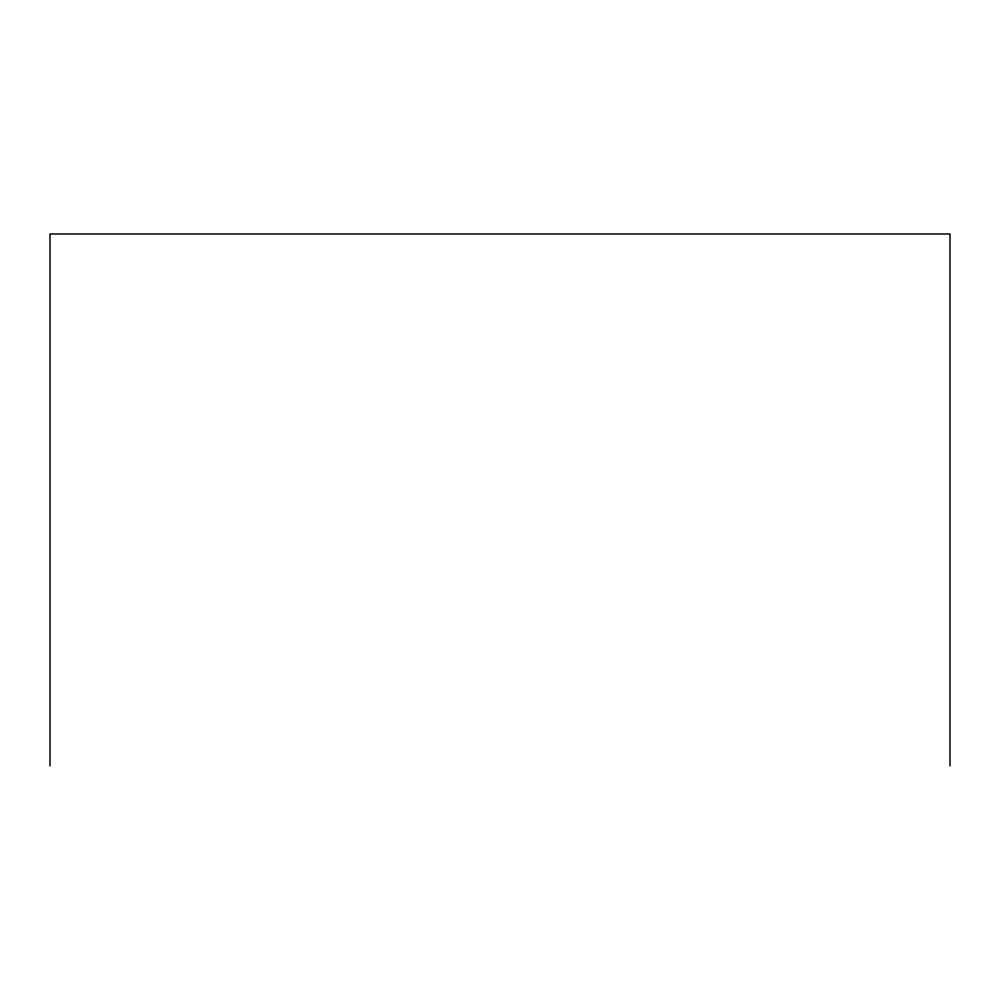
<?xml version="1.0" encoding="UTF-8"?>
<svg xmlns="http://www.w3.org/2000/svg" width="1000" height="1000" viewBox="0 0 1000 1000"><rect width="100%" height="100%" fill="white"/><g stroke="black" fill="none" stroke-linecap="round" stroke-linejoin="round"><path stroke-width="1.5" d="M950 766.012L950 233.988L50 233.988L50 766.012"/></g></svg>
